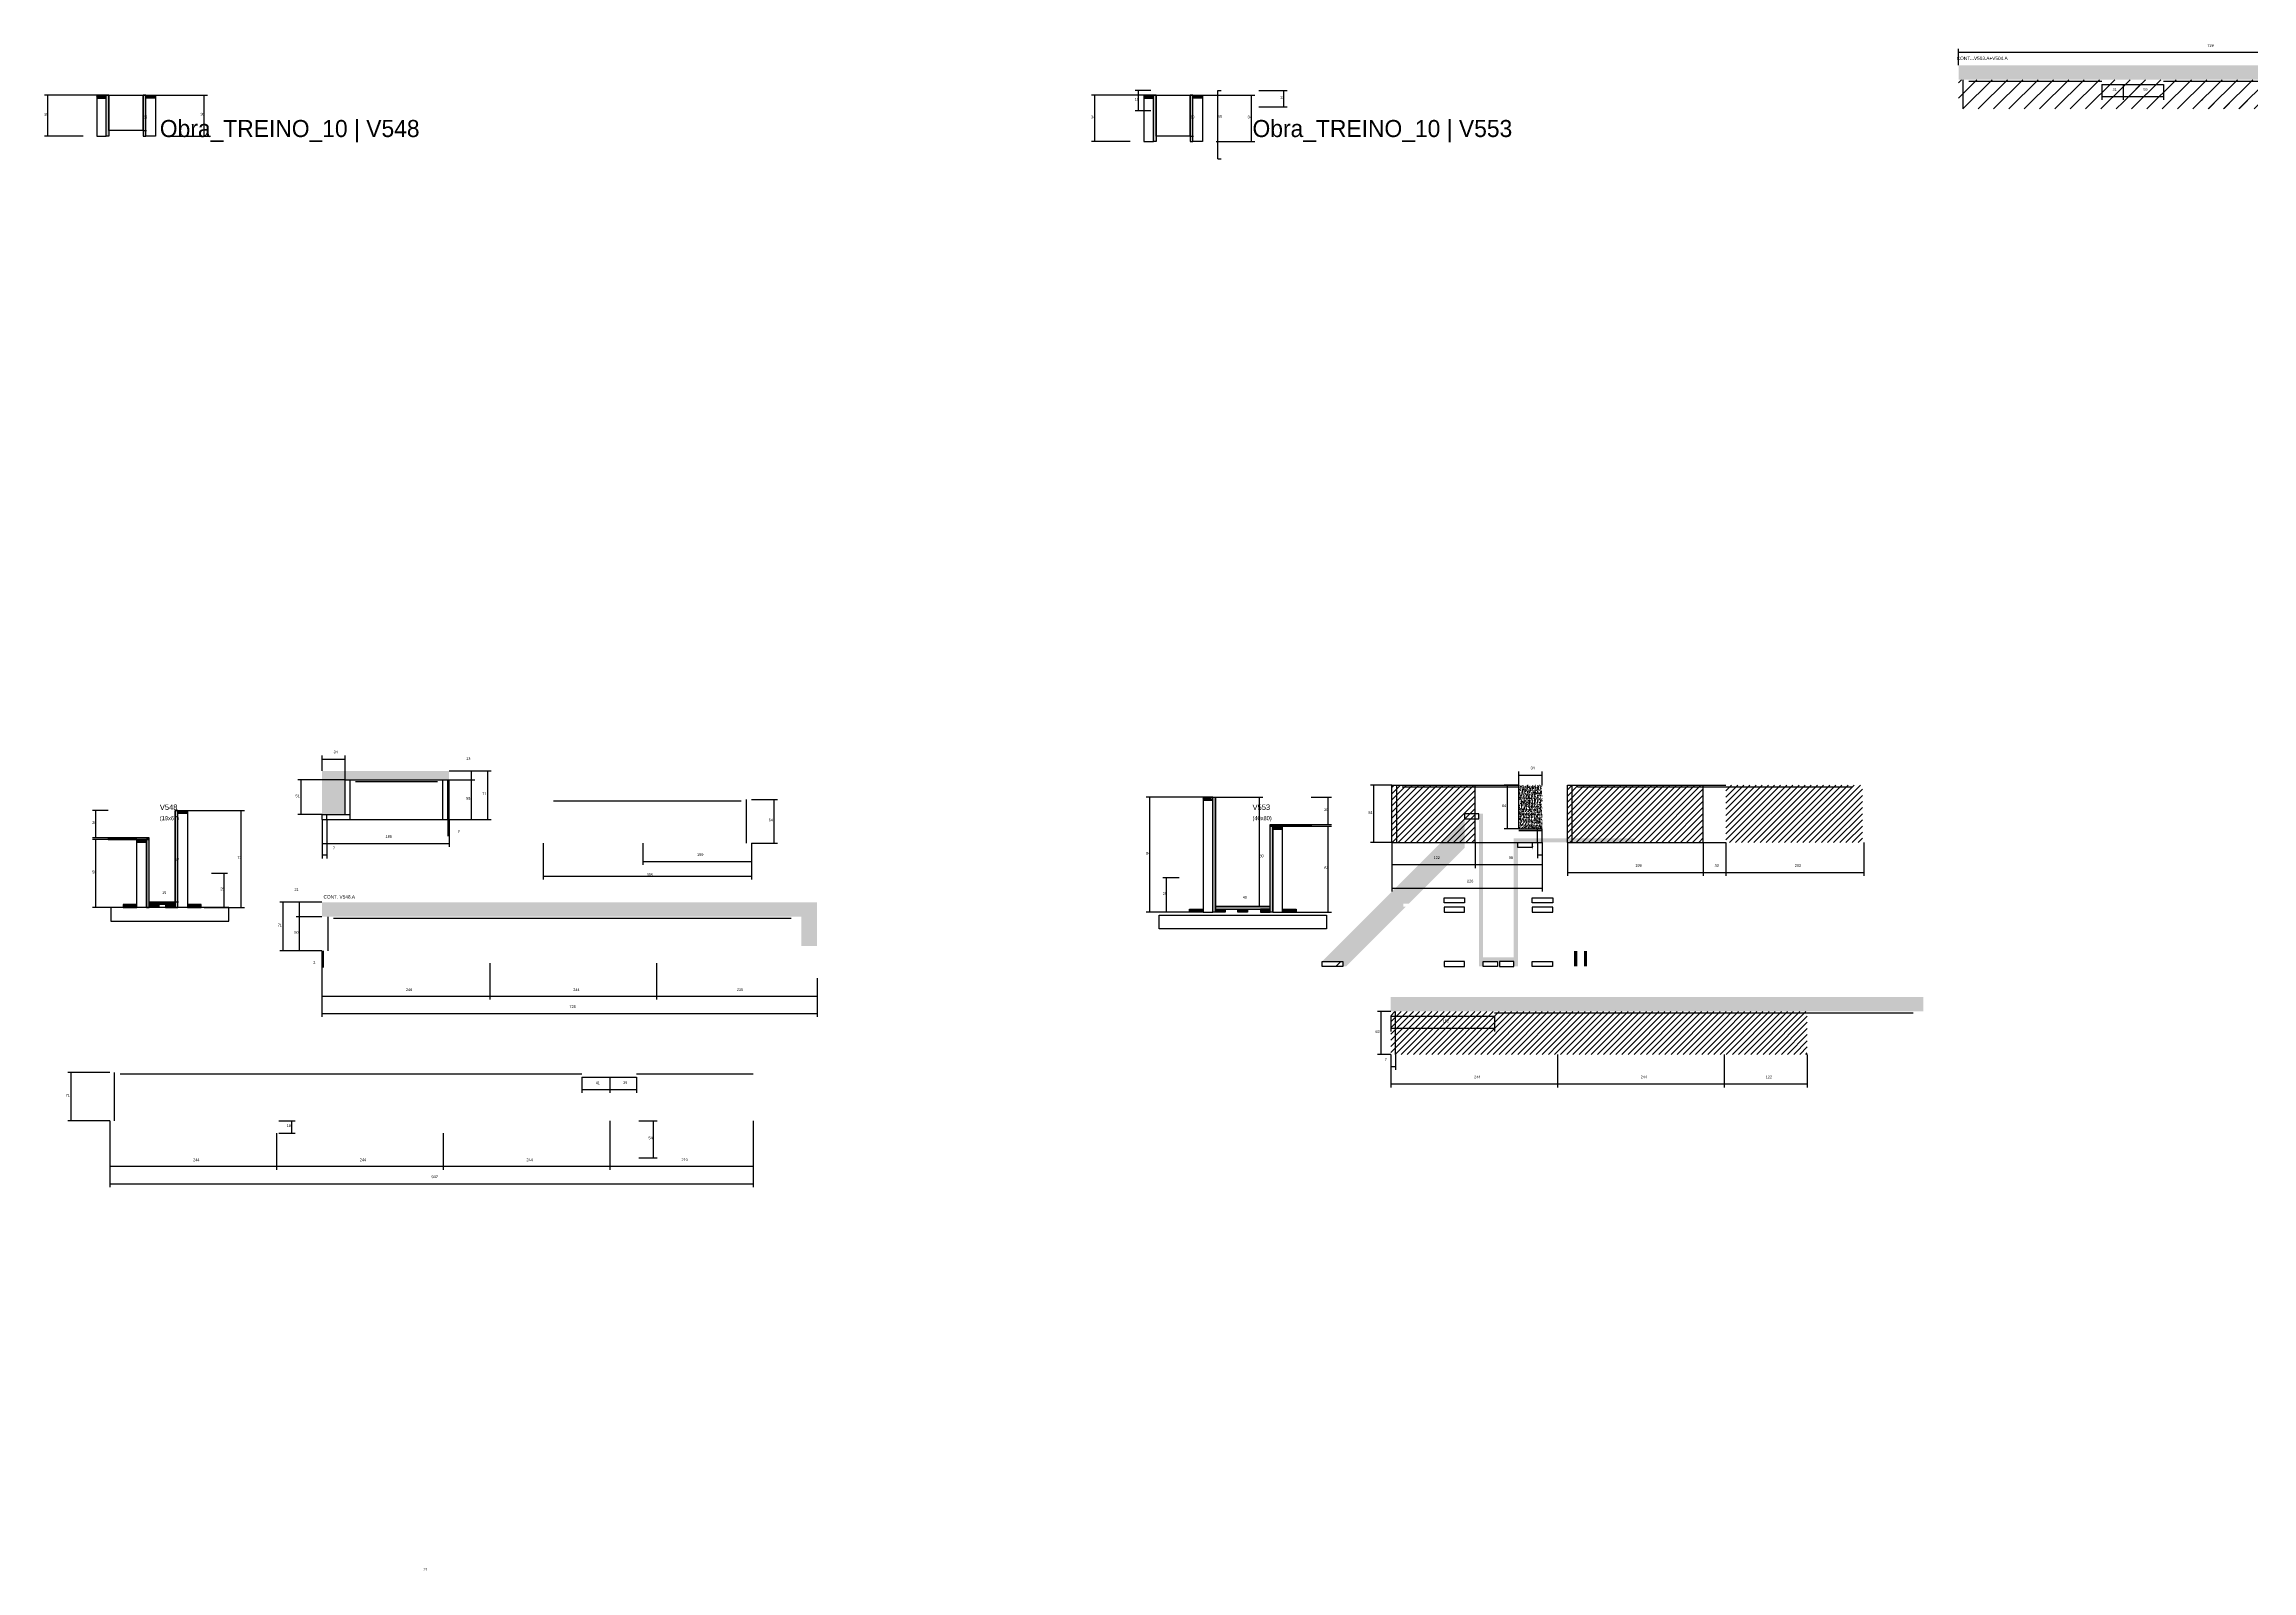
# Model space of a CAD drawing. Header units: metres. Extents: x -65046 to 21926, y -45195 to 1016.
# Drawn here: x 14231 to 17463, y -25309 to -23074 of the extents above; entities that cross this region are included whole.
import ezdxf

# ---------------------------------------------------------------- set-up
doc = ezdxf.new("R2010")
doc.units = ezdxf.units.M
for name, color, linetype in [('CONCRETO', 251, 'Continuous'), ('COTA', 241, 'Continuous'), ('Hachura', 253, 'Continuous'), ('LABEL_ID', 3, 'Continuous'), ('Madeira', 126, 'Continuous'), ('Painéis', 200, 'Continuous'), ('SARR_2.2x7', 40, 'Continuous'), ('Texto Seção', 7, 'Continuous')]:
    doc.layers.add(name, color=color, linetype=linetype)

msp = doc.modelspace()

# ---------------------------------------------------------------- hatches: boundary and pattern name
at = {"layer": 'CONCRETO'}
h = msp.add_hatch(dxfattribs=at)
h.set_pattern_fill('AR-CONC', scale=4)
h.paths.add_polyline_path([(16337.5, -24200.6), (16337.5, -24410.6), (16382.5, -24410.6), (16382.5, -24236.6), (16558.5, -24236.6), (16579.3, -24200.6)])
h = msp.add_hatch(dxfattribs=at)
h.set_pattern_fill('AR-CONC', scale=4)
h.paths.add_polyline_path([(16339.8, -24311.1), (16354.6, -24311.1), (16354.6, -24311.1), (16354.6, -24295.6), (16354.6, -24295.6), (16339.8, -24295.6), (16339.8, -24295.6), (16339.8, -24311.1)])
h = msp.add_hatch(dxfattribs=at)
h.set_pattern_fill('AR-CONC', scale=4)
h.paths.add_polyline_path([(16365.1, -24311.1), (16379.9, -24311.1), (16379.9, -24311.1), (16379.9, -24295.6), (16379.9, -24295.6), (16365.1, -24295.6), (16365.1, -24295.6), (16365.1, -24311.1)])
h = msp.add_hatch(dxfattribs=at)
h.set_pattern_fill('AR-CONC', scale=4)
h.paths.add_polyline_path([(16351.6, -24408.6), (16367.4, -24408.6), (16367.4, -24408.6), (16367.4, -24392.6), (16367.4, -24392.6), (16351.6, -24392.6), (16351.6, -24392.6), (16351.6, -24408.6)])
at = {"layer": 'COTA'}
h = msp.add_hatch(dxfattribs=at)
h.set_pattern_fill('AR-CONC', scale=0.03)
h.paths.add_polyline_path([(17333.7, -23104.8), (17243.7, -23104.8), (17051.6, -23104.8), (17033.8, -23104.8), (17033.8, -23126), (17051.7, -23126), (17243.8, -23126), (17333.8, -23126), (17762.9, -23126), (17762.9, -23104.8)])
h = msp.add_hatch(dxfattribs=at)
h.set_pattern_fill('AR-CONC', scale=0.03)
h.paths.add_polyline_path([(14671.5, -24151), (14823.5, -24151), (14823.5, -24137.8), (14637.5, -24137.8), (14637.5, -24201.8), (14671.5, -24201.8)])
h = msp.add_hatch(dxfattribs=at)
h.set_pattern_fill('AR-CONC', scale=0.03)
h.paths.add_polyline_path([(16424.1, -24158.7), (16390.1, -24158.7), (16390.1, -24158.7), (16390.1, -24222.7), (16390.1, -24222.7), (16424.1, -24222.7), (16424.1, -24222.7), (16424.1, -24158.7)])
h = msp.add_hatch(dxfattribs=at)
h.set_pattern_fill('AR-CONC', scale=0.03)
h.paths.add_polyline_path([(14637.4, -24330.1), (14637.4, -24351.3), (15339.4, -24351.3), (15339.4, -24394.1), (15362.4, -24394.1), (15362.4, -24330.1)])
h = msp.add_hatch(dxfattribs=at)
h.set_pattern_fill('AR-CONC', scale=0.03)
h.paths.add_polyline_path([(16982.4, -24489.9), (16982.4, -24468.7), (16202.4, -24468.7), (16202.4, -24489.9)])
at = {"layer": 'Hachura'}
h = msp.add_hatch(dxfattribs=at)
h.set_pattern_fill('ANSI31', scale=5)
h.paths.add_polyline_path([(17051.7, -23126), (17033.8, -23126), (17033.8, -23168.8), (17243.8, -23168.8), (17274.9, -23168.8), (17274.9, -23126), (17243.8, -23126)])
h = msp.add_hatch(dxfattribs=at)
h.set_pattern_fill('ANSI31', scale=5)
h.paths.add_polyline_path([(17518.9, -23126), (17333.8, -23126), (17274.9, -23126), (17274.9, -23168.8), (17333.8, -23168.8), (17518.9, -23168.8)])
h = msp.add_hatch(dxfattribs=at)
h.set_pattern_fill('ANSI31', scale=5)
h.paths.add_polyline_path([(17293.6, -23152.3), (17293.6, -23131.7), (17293.6, -23131.7), (17315.7, -23131.7), (17315.7, -23131.7), (17315.7, -23152.3), (17315.7, -23152.3), (17293.6, -23152.3)])
h = msp.add_hatch(dxfattribs=at)
h.set_pattern_fill('ANSI31', scale=0.5)
h.paths.add_polyline_path([(14321.5, -23153), (14321.5, -23148.6), (14321.5, -23148.6), (14307.5, -23148.6), (14307.5, -23148.6), (14307.5, -23153), (14307.5, -23153), (14321.5, -23153)])
h = msp.add_hatch(color=8, dxfattribs=at)
h.dxf.hatch_style = 1
h.paths.add_polyline_path([(14321.5, -23148.6), (14325.5, -23148.6), (14325.5, -23148.6), (14325.5, -23208.6), (14325.5, -23208.6), (14321.5, -23208.6), (14321.5, -23208.6), (14321.5, -23148.6)])
h = msp.add_hatch(color=8, dxfattribs=at)
h.dxf.hatch_style = 1
h.paths.add_polyline_path([(14379.5, -23148.6), (14375.5, -23148.6), (14375.5, -23148.6), (14375.5, -23208.6), (14375.5, -23208.6), (14379.5, -23208.6), (14379.5, -23208.6), (14379.5, -23148.6)])
h = msp.add_hatch(dxfattribs=at)
h.set_pattern_fill('ANSI31', scale=0.5)
h.paths.add_polyline_path([(14379.5, -23153), (14379.5, -23148.6), (14379.5, -23148.6), (14393.5, -23148.6), (14393.5, -23148.6), (14393.5, -23153), (14393.5, -23153), (14379.5, -23153)])
h = msp.add_hatch(dxfattribs=at)
h.set_pattern_fill('ANSI31', scale=0.5)
h.paths.add_polyline_path([(15854.8, -23153), (15854.8, -23148.6), (15854.8, -23148.6), (15840.8, -23148.6), (15840.8, -23148.6), (15840.8, -23153), (15840.8, -23153), (15854.8, -23153)])
h = msp.add_hatch(color=8, dxfattribs=at)
h.dxf.hatch_style = 1
h.paths.add_polyline_path([(15854.8, -23148.6), (15858.8, -23148.6), (15858.8, -23148.6), (15858.8, -23216.6), (15858.8, -23216.6), (15854.8, -23216.6), (15854.8, -23216.6), (15854.8, -23148.6)])
h = msp.add_hatch(color=8, dxfattribs=at)
h.dxf.hatch_style = 1
h.paths.add_polyline_path([(15912.8, -23148.6), (15908.8, -23148.6), (15908.8, -23148.6), (15908.8, -23216.6), (15908.8, -23216.6), (15912.8, -23216.6), (15912.8, -23216.6), (15912.8, -23148.6)])
h = msp.add_hatch(dxfattribs=at)
h.set_pattern_fill('ANSI31', scale=0.5)
h.paths.add_polyline_path([(15912.8, -23153), (15912.8, -23148.6), (15912.8, -23148.6), (15926.8, -23148.6), (15926.8, -23148.6), (15926.8, -23153), (15926.8, -23153), (15912.8, -23153)])
h = msp.add_hatch(dxfattribs=at)
h.set_pattern_fill('ANSI31', scale=5)
h.paths.add_polyline_path([(17389.4, -23168), (17389.4, -23151.8), (17389.4, -23151.8), (17456.9, -23151.8), (17456.9, -23151.8), (17456.9, -23168), (17456.9, -23168), (17389.4, -23168)])
h = msp.add_hatch(dxfattribs=at)
h.set_pattern_fill('ANSI31', scale=0.5)
h.paths.add_polyline_path([(15941.8, -24180.8), (15941.8, -24176.4), (15941.8, -24176.4), (15927.8, -24176.4), (15927.8, -24176.4), (15927.8, -24180.8), (15927.8, -24180.8), (15941.8, -24180.8)])
h = msp.add_hatch(color=8, dxfattribs=at)
h.dxf.hatch_style = 1
h.paths.add_polyline_path([(15941.8, -24176.4), (15945.8, -24176.4), (15945.8, -24176.4), (15945.8, -24344.4), (15945.8, -24344.4), (15941.8, -24344.4), (15941.8, -24344.4), (15941.8, -24176.4)])
h = msp.add_hatch(dxfattribs=at)
h.set_pattern_fill('ANSI31', scale=2)
h.paths.add_polyline_path([(16204.1, -24158.7), (16204.1, -24242.7), (16326.1, -24242.7), (16326.1, -24158.7)])
h = msp.add_hatch(dxfattribs=at)
h.set_pattern_fill('ANSI31', scale=2)
h.paths.add_polyline_path([(16660.1, -24158.7), (16461.1, -24158.7), (16461.1, -24242.7), (16660.1, -24242.7)])
h = msp.add_hatch(dxfattribs=at)
h.set_pattern_fill('ANSI31', scale=2)
h.paths.add_polyline_path([(16893.1, -24242.7), (16893.1, -24158.7), (16693.1, -24158.7), (16693.1, -24242.7)])
h = msp.add_hatch(color=8, dxfattribs=at)
h.dxf.hatch_style = 1
h.paths.add_polyline_path([(14426.4, -24195.6), (14422.4, -24195.6), (14422.4, -24195.6), (14422.4, -24337.6), (14422.4, -24337.6), (14426.4, -24337.6), (14426.4, -24337.6), (14426.4, -24195.6)])
h = msp.add_hatch(dxfattribs=at)
h.set_pattern_fill('ANSI31', scale=0.5)
h.paths.add_polyline_path([(14426.4, -24200), (14426.4, -24195.6), (14426.4, -24195.6), (14440.4, -24195.6), (14440.4, -24195.6), (14440.4, -24200), (14440.4, -24200), (14426.4, -24200)])
h = msp.add_hatch(color=8, dxfattribs=at)
h.dxf.hatch_style = 1
h.paths.add_polyline_path([(16310.5, -24250.5), (16310.5, -24208.1), (16102, -24416.6), (16132.1, -24416.6), (16132.1, -24424.1), (16136.9, -24424.1), (16224.7, -24336.3), (16221, -24336.3), (16221, -24331.9), (16229.1, -24331.9)])
h = msp.add_hatch(dxfattribs=at)
h.set_pattern_fill('ANSI31', scale=30)
h.paths.add_polyline_path([(16310.5, -24200.6), (16331.5, -24200.6), (16331.5, -24208.1), (16310.5, -24208.1)])
h = msp.add_hatch(color=8, dxfattribs=at)
h.dxf.hatch_style = 1
h.paths.add_polyline_path([(16337.5, -24200.6), (16331.5, -24200.6), (16331.5, -24200.6), (16331.5, -24424.1), (16331.5, -24424.1), (16337.5, -24424.1), (16337.5, -24424.1), (16337.5, -24200.6)])
h = msp.add_hatch(color=8, dxfattribs=at)
h.dxf.hatch_style = 1
h.paths.add_polyline_path([(14384.4, -24238), (14384.4, -24235.6), (14384.4, -24235.6), (14324.4, -24235.6), (14324.4, -24235.6), (14324.4, -24238), (14324.4, -24238), (14384.4, -24238)])
h = msp.add_hatch(dxfattribs=at)
h.set_pattern_fill('ANSI31', scale=0.5)
h.paths.add_polyline_path([(14366.4, -24242.4), (14366.4, -24238), (14366.4, -24238), (14380.4, -24238), (14380.4, -24238), (14380.4, -24242.4), (14380.4, -24242.4), (14366.4, -24242.4)])
h = msp.add_hatch(color=8, dxfattribs=at)
h.dxf.hatch_style = 1
h.paths.add_polyline_path([(14384.4, -24238), (14380.4, -24238), (14380.4, -24238), (14380.4, -24337.6), (14380.4, -24337.6), (14384.4, -24337.6), (14384.4, -24337.6), (14384.4, -24238)])
h = msp.add_hatch(color=8, dxfattribs=at)
h.dxf.hatch_style = 1
h.paths.add_polyline_path([(16025.8, -24218.8), (16025.8, -24216.4), (16025.8, -24216.4), (16085.8, -24216.4), (16085.8, -24216.4), (16085.8, -24218.8), (16085.8, -24218.8), (16025.8, -24218.8)])
h = msp.add_hatch(color=8, dxfattribs=at)
h.dxf.hatch_style = 1
h.paths.add_polyline_path([(16025.8, -24218.8), (16029.8, -24218.8), (16029.8, -24218.8), (16029.8, -24344.4), (16029.8, -24344.4), (16025.8, -24344.4), (16025.8, -24344.4), (16025.8, -24218.8)])
h = msp.add_hatch(dxfattribs=at)
h.set_pattern_fill('ANSI31', scale=0.5)
h.paths.add_polyline_path([(16043.8, -24223.2), (16043.8, -24218.8), (16043.8, -24218.8), (16029.8, -24218.8), (16029.8, -24218.8), (16029.8, -24223.2), (16029.8, -24223.2), (16043.8, -24223.2)])
h = msp.add_hatch(color=8, dxfattribs=at)
h.dxf.hatch_style = 1
h.paths.add_polyline_path([(16558.5, -24236.6), (16382.5, -24236.6), (16382.5, -24236.6), (16382.5, -24242.6), (16382.5, -24242.6), (16555, -24242.6), (16555, -24242.6), (16558.5, -24236.6)])
h = msp.add_hatch(color=8, dxfattribs=at)
h.dxf.hatch_style = 1
h.paths.add_polyline_path([(16388.5, -24242.6), (16382.5, -24242.6), (16382.5, -24242.6), (16382.5, -24424.1), (16382.5, -24424.1), (16388.5, -24424.1), (16388.5, -24424.1), (16388.5, -24242.6)])
h = msp.add_hatch(dxfattribs=at)
h.set_pattern_fill('ANSI31', scale=30)
h.paths.add_polyline_path([(16388.5, -24242.6), (16409.5, -24242.6), (16409.5, -24250.1), (16388.5, -24250.1)])
h = msp.add_hatch(dxfattribs=at)
h.set_pattern_fill('ANSI31', scale=0.5)
h.paths.add_polyline_path([(14366.4, -24337.6), (14366.4, -24333.2), (14366.4, -24333.2), (14346.4, -24333.2), (14346.4, -24333.2), (14346.4, -24337.6), (14346.4, -24337.6), (14366.4, -24337.6)])
h = msp.add_hatch(color=8, dxfattribs=at)
h.dxf.hatch_style = 1
h.paths.add_polyline_path([(14384.4, -24333.2), (14384.4, -24329.6), (14384.4, -24329.6), (14422.4, -24329.6), (14422.4, -24329.6), (14422.4, -24333.2), (14422.4, -24333.2), (14384.4, -24333.2)])
h = msp.add_hatch(dxfattribs=at)
h.set_pattern_fill('ANSI31', scale=0.5)
h.paths.add_polyline_path([(14384.4, -24337.6), (14384.4, -24333.2), (14384.4, -24333.2), (14398.4, -24333.2), (14398.4, -24333.2), (14398.4, -24337.6), (14398.4, -24337.6), (14384.4, -24337.6)])
h = msp.add_hatch(dxfattribs=at)
h.set_pattern_fill('ANSI31', scale=0.5)
h.paths.add_polyline_path([(14422.4, -24337.6), (14422.4, -24333.2), (14422.4, -24333.2), (14408.4, -24333.2), (14408.4, -24333.2), (14408.4, -24337.6), (14408.4, -24337.6), (14422.4, -24337.6)])
h = msp.add_hatch(dxfattribs=at)
h.set_pattern_fill('ANSI31', scale=0.5)
h.paths.add_polyline_path([(14460.4, -24337.6), (14460.4, -24333.2), (14460.4, -24333.2), (14440.4, -24333.2), (14440.4, -24333.2), (14440.4, -24337.6), (14440.4, -24337.6), (14460.4, -24337.6)])
h = msp.add_hatch(dxfattribs=at)
h.set_pattern_fill('ANSI31', scale=0.5)
h.paths.add_polyline_path([(15907.8, -24344.4), (15907.8, -24340), (15907.8, -24340), (15927.8, -24340), (15927.8, -24340), (15927.8, -24344.4), (15927.8, -24344.4), (15907.8, -24344.4)])
h = msp.add_hatch(color=8, dxfattribs=at)
h.dxf.hatch_style = 1
h.paths.add_polyline_path([(16025.7, -24340), (16025.7, -24336.4), (16025.7, -24336.4), (15945.8, -24336.4), (15945.8, -24336.4), (15945.8, -24340), (15945.8, -24340), (16025.7, -24340)])
h = msp.add_hatch(dxfattribs=at)
h.set_pattern_fill('ANSI31', scale=0.5)
h.paths.add_polyline_path([(15945.8, -24344.4), (15945.8, -24340), (15945.8, -24340), (15959.8, -24340), (15959.8, -24340), (15959.8, -24344.4), (15959.8, -24344.4), (15945.8, -24344.4)])
h = msp.add_hatch(dxfattribs=at)
h.set_pattern_fill('ANSI31', scale=0.5)
h.paths.add_polyline_path([(15978.7, -24344.4), (15978.7, -24340), (15978.7, -24340), (15992.7, -24340), (15992.7, -24340), (15992.7, -24344.4), (15992.7, -24344.4), (15978.7, -24344.4)])
h = msp.add_hatch(dxfattribs=at)
h.set_pattern_fill('ANSI31', scale=0.5)
h.paths.add_polyline_path([(16025.7, -24344.4), (16025.7, -24340), (16025.7, -24340), (16011.7, -24340), (16011.7, -24340), (16011.7, -24344.4), (16011.7, -24344.4), (16025.7, -24344.4)])
h = msp.add_hatch(dxfattribs=at)
h.set_pattern_fill('ANSI31', scale=0.5)
h.paths.add_polyline_path([(16043.8, -24344.4), (16043.8, -24340), (16043.8, -24340), (16063.8, -24340), (16063.8, -24340), (16063.8, -24344.4), (16063.8, -24344.4), (16043.8, -24344.4)])
h = msp.add_hatch(dxfattribs=at)
h.set_pattern_fill('ANSI32', scale=20)
h.paths.add_polyline_path([(16221, -24336.3), (16221, -24331.9), (16266, -24331.9), (16266, -24336.3)])
h = msp.add_hatch(dxfattribs=at)
h.set_pattern_fill('ANSI31', scale=30)
h.paths.add_polyline_path([(16310.5, -24331.1), (16310.5, -24323.6), (16280.4, -24323.6), (16280.4, -24331.1)])
h = msp.add_hatch(dxfattribs=at)
h.set_pattern_fill('ANSI31', scale=30)
h.paths.add_polyline_path([(16280.4, -24344.6), (16310.5, -24344.6), (16310.5, -24337.1), (16280.4, -24337.1)])
h = msp.add_hatch(dxfattribs=at)
h.set_pattern_fill('ANSI31', scale=30)
h.paths.add_polyline_path([(16439.6, -24331.1), (16439.6, -24323.6), (16409.5, -24323.6), (16409.5, -24331.1)])
h = msp.add_hatch(dxfattribs=at)
h.set_pattern_fill('ANSI31', scale=30)
h.paths.add_polyline_path([(16409.5, -24344.6), (16439.6, -24344.6), (16439.6, -24337.1), (16409.5, -24337.1)])
h = msp.add_hatch(color=8, dxfattribs=at)
h.dxf.hatch_style = 1
h.paths.add_polyline_path([(16470.9, -24424.1), (16475.4, -24424.1), (16475.4, -24401.3), (16470.9, -24401.3)])
h = msp.add_hatch(color=8, dxfattribs=at)
h.dxf.hatch_style = 1
h.paths.add_polyline_path([(16485.2, -24424.1), (16489.7, -24424.1), (16489.7, -24401.3), (16485.2, -24401.3)])
h = msp.add_hatch(dxfattribs=at)
h.set_pattern_fill('ANSI31', scale=30)
h.paths.add_polyline_path([(16132.1, -24424.1), (16132.1, -24416.6), (16102, -24416.6), (16102, -24424.1)])
h = msp.add_hatch(dxfattribs=at)
h.set_pattern_fill('ANSI31', scale=30)
h.paths.add_polyline_path([(16280.5, -24424.1), (16310.5, -24424.1), (16310.5, -24416.6), (16280.5, -24416.6)])
h = msp.add_hatch(color=8, dxfattribs=at)
h.dxf.hatch_style = 1
h.paths.add_polyline_path([(16382.5, -24410.6), (16337.5, -24410.6), (16337.5, -24410.6), (16337.5, -24416.6), (16337.5, -24416.6), (16382.5, -24416.6), (16382.5, -24416.6), (16382.5, -24410.6)])
h = msp.add_hatch(dxfattribs=at)
h.set_pattern_fill('ANSI31', scale=30)
h.paths.add_polyline_path([(16337.5, -24416.6), (16358.5, -24416.6), (16358.5, -24424.1), (16337.5, -24424.1)])
h = msp.add_hatch(dxfattribs=at)
h.set_pattern_fill('ANSI31', scale=30)
h.paths.add_polyline_path([(16382.5, -24424.1), (16382.5, -24416.6), (16361.5, -24416.6), (16361.5, -24424.1)])
h = msp.add_hatch(dxfattribs=at)
h.set_pattern_fill('ANSI31', scale=30)
h.paths.add_polyline_path([(16439.5, -24416.6), (16409.5, -24416.6), (16409.5, -24424.1), (16439.5, -24424.1)])
h = msp.add_hatch(dxfattribs=at)
h.set_pattern_fill('ANSI31', scale=2)
h.paths.add_polyline_path([(16446.4, -24552.7), (16446.4, -24489.9), (16202.4, -24489.9), (16202.4, -24552.7)])
h = msp.add_hatch(dxfattribs=at)
h.set_pattern_fill('ANSI31', scale=2)
h.paths.add_polyline_path([(16690.4, -24552.7), (16690.4, -24489.9), (16446.4, -24489.9), (16446.4, -24552.7)])
h = msp.add_hatch(dxfattribs=at)
h.set_pattern_fill('ANSI31', scale=2)
h.paths.add_polyline_path([(16746.4, -24552.7), (16812.4, -24552.7), (16812.4, -24489.9), (16690.4, -24489.9), (16690.4, -24552.7)])

# ---------------------------------------------------------------- linework, layer by layer
at = {"layer": 'CONCRETO'}
for points in [[(14325.5, -23148.6), (14325.5, -23148.6), (14325.5, -23148.6), (14325.5, -23148.6), (14375.5, -23148.6), (14375.5, -23148.6), (14375.5, -23148.6), (14375.5, -23200.6), (14325.5, -23200.6), (14325.5, -23148.6)], [(15858.8, -23148.6), (15858.8, -23148.6), (15858.8, -23148.6), (15858.8, -23148.6), (15908.8, -23148.6), (15908.8, -23148.6), (15908.8, -23148.6), (15908.8, -23208.6), (15858.8, -23208.6), (15858.8, -23148.6)]]:
    msp.add_lwpolyline(points, close=True, dxfattribs=at)
at = {"layer": 'COTA'}
for p, q in [((17033.8, -23104.8), (17033.8, -23080.7)), ((17033.8, -23085.7), (17762.9, -23085.7)), ((15851.1, -23141.8), (15828.1, -23141.8)), ((15833.1, -23171.8), (15833.1, -23141.8)), ((15949.1, -23241.8), (15949.1, -23141.8)), ((15949.1, -23141.8), (15954.1, -23141.8)), ((16009.1, -23141.8), (16050.8, -23141.8)), ((16045.8, -23165.8), (16045.8, -23141.8)), ((17243.8, -23133), (17243.8, -23155.6)), ((17274.9, -23133), (17274.9, -23155.6)), ((17274.9, -23133), (17274.9, -23155.6)), ((17333.8, -23133), (17333.8, -23155.6)), ((14325.5, -23148.6), (14230.9, -23148.6)), ((14235.9, -23208.6), (14235.9, -23148.6)), ((14375.5, -23200.6), (14375.5, -23148.6)), ((14375.5, -23148.6), (14380.5, -23148.6)), ((14393.5, -23148.6), (14470, -23148.6)), ((14465, -23208.6), (14465, -23148.6)), ((15858.8, -23148.6), (15764.1, -23148.6)), ((15769.1, -23216.6), (15769.1, -23148.6)), ((15851.1, -23171.8), (15828.1, -23171.8)), ((15908.8, -23208.6), (15908.8, -23148.6)), ((15908.8, -23148.6), (15913.8, -23148.6)), ((15926.8, -23148.6), (16003.3, -23148.6)), ((15998.3, -23216.6), (15998.3, -23148.6)), ((16009.1, -23165.8), (16050.8, -23165.8)), ((17243.8, -23150.6), (17274.9, -23150.6)), ((17274.9, -23150.6), (17333.8, -23150.6)), ((14287.5, -23208.6), (14230.9, -23208.6)), ((14375.5, -23200.6), (14380.5, -23200.6)), ((14413.5, -23208.6), (14470, -23208.6)), ((15908.8, -23208.6), (15913.8, -23208.6)), ((15820.8, -23216.6), (15764.1, -23216.6)), ((15946.8, -23216.6), (16003.3, -23216.6)), ((15949.1, -23241.8), (15954.1, -23241.8)), ((14637.5, -24137.8), (14637.5, -24115.4)), ((14671.5, -24151), (14671.5, -24115.4)), ((14637.5, -24120.4), (14671.5, -24120.4)), ((14823.5, -24137.8), (14885.2, -24137.8)), ((14823.5, -24137.8), (14861.3, -24137.8)), ((14856.3, -24151), (14856.3, -24137.8)), ((14880.2, -24208.8), (14880.2, -24137.8)), ((16390.1, -24158.7), (16390.1, -24138.8)), ((16390.1, -24143.8), (16424.1, -24143.8)), ((16424.1, -24158.7), (16424.1, -24138.8)), ((14671.5, -24151), (14601.9, -24151)), ((14606.9, -24201.8), (14606.9, -24151)), ((14823.5, -24151), (14861.3, -24151)), ((14823.5, -24151), (14861.3, -24151)), ((14856.3, -24208.8), (14856.3, -24151)), ((15266.2, -24179.5), (15304.6, -24179.5)), ((15299.6, -24243.5), (15299.6, -24179.5)), ((15927.8, -24176.4), (15844.5, -24176.4)), ((15849.5, -24344.4), (15849.5, -24176.4)), ((15945.8, -24176.4), (16015.1, -24176.4)), ((16010.1, -24336.4), (16010.1, -24176.4)), ((16085.8, -24176.4), (16115.6, -24176.4)), ((16110.6, -24216.4), (16110.6, -24176.4)), ((16204.1, -24158.7), (16172.7, -24158.7)), ((16177.7, -24242.7), (16177.7, -24158.7)), ((16390.1, -24158.7), (16368.3, -24158.7)), ((16373.3, -24222.7), (16373.3, -24158.7)), ((14324.4, -24195.6), (14301.4, -24195.6)), ((14306.4, -24235.6), (14306.4, -24195.6)), ((14422.4, -24329.6), (14422.4, -24195.6)), ((14422.4, -24195.6), (14427.4, -24195.6)), ((14440.4, -24195.6), (14524.1, -24195.6)), ((14519.1, -24337.6), (14519.1, -24195.6)), ((14637.5, -24201.8), (14601.9, -24201.8)), ((14637.5, -24208.8), (14637.5, -24248.9)), ((14637.5, -24208.8), (14637.5, -24265.8)), ((14644.5, -24208.8), (14644.5, -24265.8)), ((14821.5, -24208.8), (14821.5, -24233.4)), ((14823.5, -24208.8), (14885.2, -24208.8)), ((14823.5, -24208.8), (14823.5, -24248.9)), ((14823.5, -24208.8), (14823.5, -24233.4)), ((14823.5, -24208.8), (14861.3, -24208.8)), ((14324.4, -24235.6), (14301.4, -24235.6)), ((14366.4, -24238), (14301.4, -24238)), ((14306.4, -24337.6), (14306.4, -24238)), ((14637.5, -24243.9), (14823.5, -24243.9)), ((14821.5, -24228.4), (14823.5, -24228.4)), ((14961.2, -24243.5), (14961.2, -24296.9)), ((15107.2, -24243.5), (15107.2, -24275.5)), ((15266.2, -24243.5), (15266.2, -24275.5)), ((15266.2, -24243.5), (15266.2, -24296.9)), ((15266.2, -24243.5), (15304.6, -24243.5)), ((16043.8, -24218.8), (16115.6, -24218.8)), ((16085.8, -24216.4), (16115.6, -24216.4)), ((16110.6, -24344.4), (16110.6, -24218.8)), ((16204.1, -24242.7), (16172.7, -24242.7)), ((16204.1, -24242.7), (16204.1, -24280)), ((16204.1, -24242.7), (16204.1, -24314.3)), ((16326.1, -24242.7), (16326.1, -24280)), ((16326.1, -24242.7), (16326.1, -24280)), ((16390.1, -24222.7), (16368.3, -24222.7)), ((16417.1, -24242.7), (16417.1, -24265.5)), ((16424.1, -24242.7), (16424.1, -24280)), ((16424.1, -24242.7), (16424.1, -24314.3)), ((16424.1, -24242.7), (16424.1, -24265.5)), ((16461.1, -24242.7), (16461.1, -24291.4)), ((16660.1, -24242.7), (16660.1, -24291.4)), ((16660.1, -24242.7), (16660.1, -24291.4)), ((16693.1, -24242.7), (16693.1, -24291.4)), ((16693.1, -24242.7), (16693.1, -24291.4)), ((16895.1, -24242.7), (16895.1, -24291.4)), ((14637.5, -24260.8), (14644.5, -24260.8)), ((15107.2, -24270.5), (15266.2, -24270.5)), ((16204.1, -24275), (16326.1, -24275)), ((16326.1, -24275), (16424.1, -24275)), ((16417.1, -24260.5), (16424.1, -24260.5)), ((14475.7, -24287.6), (14499.2, -24287.6)), ((14494.2, -24337.6), (14494.2, -24287.6)), ((14961.2, -24291.9), (15266.2, -24291.9)), ((15892.4, -24294.4), (15868.9, -24294.4)), ((15873.9, -24344.4), (15873.9, -24294.4)), ((16204.1, -24309.3), (16424.1, -24309.3)), ((16461.1, -24286.4), (16660.1, -24286.4)), ((16660.1, -24286.4), (16693.1, -24286.4)), ((16693.1, -24286.4), (16895.1, -24286.4)), ((14366.4, -24337.6), (14301.4, -24337.6)), ((14384.4, -24337.6), (14384.4, -24324.6)), ((14384.4, -24329.6), (14422.4, -24329.6)), ((14422.4, -24337.6), (14422.4, -24324.6)), ((14422.4, -24329.6), (14427.4, -24329.6)), ((14464.8, -24337.6), (14524.1, -24337.6)), ((14475.7, -24337.6), (14499.2, -24337.6)), ((14637.4, -24330.1), (14575.7, -24330.1)), ((14580.7, -24401.1), (14580.7, -24330.1)), ((14637.4, -24330.1), (14599.6, -24330.1)), ((14604.6, -24351.3), (14604.6, -24330.1)), ((15945.8, -24344.4), (15945.8, -24331.4)), ((15945.8, -24336.4), (16015.1, -24336.4)), ((15945.8, -24336.4), (16025.7, -24336.4)), ((16025.7, -24344.4), (16025.7, -24331.4)), ((14637.4, -24351.3), (14599.6, -24351.3)), ((14637.4, -24351.3), (14599.6, -24351.3)), ((14604.6, -24401.1), (14604.6, -24351.3)), ((15927.8, -24344.4), (15844.5, -24344.4)), ((15892.4, -24344.4), (15868.9, -24344.4)), ((16043.8, -24344.4), (16115.6, -24344.4)), ((14637.4, -24401.1), (14575.7, -24401.1)), ((14637.4, -24401.1), (14599.6, -24401.1)), ((14637.4, -24401.1), (14637.4, -24497.9)), ((14637.4, -24401.1), (14637.4, -24425.6)), ((14637.4, -24401.1), (14637.4, -24472.6)), ((14639.4, -24401.1), (14639.4, -24425.6)), ((14637.4, -24420.6), (14639.4, -24420.6)), ((14883.4, -24419.1), (14883.4, -24472.6)), ((14883.4, -24419.1), (14883.4, -24472.6)), ((15127.4, -24419.1), (15127.4, -24472.6)), ((15127.4, -24419.1), (15127.4, -24472.6)), ((14637.4, -24467.6), (14883.4, -24467.6)), ((14883.4, -24467.6), (15127.4, -24467.6)), ((15127.4, -24467.6), (15362.4, -24467.6)), ((15362.4, -24441.1), (15362.4, -24497.9)), ((15362.4, -24441.1), (15362.4, -24472.6)), ((14637.4, -24492.9), (15362.4, -24492.9)), ((16202.4, -24489.9), (16183.2, -24489.9)), ((16188.2, -24552.7), (16188.2, -24489.9)), ((16202.4, -24496.9), (16202.4, -24519.2)), ((16354.4, -24496.9), (16354.4, -24519.2)), ((16202.4, -24514.2), (16354.4, -24514.2)), ((16202.4, -24552.7), (16183.2, -24552.7)), ((16202.4, -24552.7), (16202.4, -24575.5)), ((16202.4, -24552.7), (16202.4, -24601)), ((16209.4, -24552.7), (16209.4, -24575.5)), ((16446.4, -24552.7), (16446.4, -24601)), ((16446.4, -24552.7), (16446.4, -24601)), ((16690.4, -24552.7), (16690.4, -24601)), ((16690.4, -24552.7), (16690.4, -24601)), ((16812.4, -24552.7), (16812.4, -24601)), ((14326.8, -24579.1), (14265.2, -24579.1)), ((14270.2, -24650.1), (14270.2, -24579.1)), ((15017.8, -24586.1), (15017.8, -24609)), ((15058.8, -24586.1), (15058.8, -24609)), ((15058.8, -24586.1), (15058.8, -24609)), ((15097.8, -24586.1), (15097.8, -24609)), ((16202.4, -24570.5), (16209.4, -24570.5)), ((16202.4, -24596), (16446.4, -24596)), ((16446.4, -24596), (16690.4, -24596)), ((16690.4, -24596), (16812.4, -24596)), ((15017.8, -24604), (15058.8, -24604)), ((15058.8, -24604), (15097.8, -24604)), ((14326.8, -24650.1), (14265.2, -24650.1)), ((14326.8, -24650.1), (14326.8, -24747)), ((14326.8, -24650.1), (14326.8, -24721.6)), ((14574.3, -24650.1), (14598.3, -24650.1)), ((14593.3, -24668.1), (14593.3, -24650.1)), ((15058.8, -24650.1), (15058.8, -24721.6)), ((15058.8, -24650.1), (15058.8, -24721.6)), ((15101.3, -24650.1), (15128.1, -24650.1)), ((15123.1, -24704.1), (15123.1, -24650.1)), ((15268.8, -24650.1), (15268.8, -24747)), ((15268.8, -24650.1), (15268.8, -24721.6)), ((14570.8, -24668.1), (14570.8, -24721.6)), ((14570.8, -24668.1), (14570.8, -24721.6)), ((14574.3, -24668.1), (14598.3, -24668.1)), ((14814.8, -24668.1), (14814.8, -24721.6)), ((14814.8, -24668.1), (14814.8, -24721.6)), ((14326.8, -24716.6), (14570.8, -24716.6)), ((14570.8, -24716.6), (14814.8, -24716.6)), ((14814.8, -24716.6), (15058.8, -24716.6)), ((15058.8, -24716.6), (15268.8, -24716.6)), ((15101.3, -24704.1), (15128.1, -24704.1)), ((14326.8, -24742), (15268.8, -24742))]:
    msp.add_line(p, q, dxfattribs=at)
at = {"layer": 'Madeira'}
for points in [[(14321.5, -23153), (14321.5, -23148.6), (14307.5, -23148.6), (14307.5, -23153)], [(14321.5, -23148.6), (14307.5, -23148.6), (14307.5, -23208.6), (14321.5, -23208.6)], [(14379.5, -23153), (14379.5, -23148.6), (14393.5, -23148.6), (14393.5, -23153)], [(14379.5, -23148.6), (14393.5, -23148.6), (14393.5, -23208.6), (14379.5, -23208.6)], [(15854.8, -23153), (15854.8, -23148.6), (15840.8, -23148.6), (15840.8, -23153)], [(15854.8, -23148.6), (15840.8, -23148.6), (15840.8, -23216.6), (15854.8, -23216.6)], [(15912.8, -23153), (15912.8, -23148.6), (15926.8, -23148.6), (15926.8, -23153)], [(15912.8, -23148.6), (15926.8, -23148.6), (15926.8, -23216.6), (15912.8, -23216.6)], [(15941.8, -24180.8), (15941.8, -24176.4), (15927.8, -24176.4), (15927.8, -24180.8)], [(15941.8, -24176.4), (15927.8, -24176.4), (15927.8, -24344.4), (15941.8, -24344.4)], [(14426.4, -24200), (14426.4, -24195.6), (14440.4, -24195.6), (14440.4, -24200)], [(14426.4, -24195.6), (14440.4, -24195.6), (14440.4, -24337.6), (14426.4, -24337.6)], [(16310.5, -24208.1), (16331.5, -24208.1), (16331.5, -24200.6), (16310.5, -24200.6)], [(14366.4, -24242.4), (14366.4, -24238), (14380.4, -24238), (14380.4, -24242.4)], [(14366.4, -24238), (14380.4, -24238), (14380.4, -24337.6), (14366.4, -24337.6)], [(16043.8, -24223.2), (16043.8, -24218.8), (16029.8, -24218.8), (16029.8, -24223.2)], [(16043.8, -24218.8), (16029.8, -24218.8), (16029.8, -24344.4), (16043.8, -24344.4)], [(16409.5, -24250.1), (16388.5, -24250.1), (16388.5, -24242.6), (16409.5, -24242.6)], [(14328, -24357.6), (14501, -24357.6), (14501, -24337.6), (14328, -24337.6)], [(14366.4, -24337.6), (14366.4, -24333.2), (14346.4, -24333.2), (14346.4, -24337.6)], [(14384.4, -24337.6), (14384.4, -24333.2), (14398.4, -24333.2), (14398.4, -24337.6)], [(14422.4, -24337.6), (14422.4, -24333.2), (14408.4, -24333.2), (14408.4, -24337.6)], [(14460.4, -24337.6), (14460.4, -24333.2), (14440.4, -24333.2), (14440.4, -24337.6)], [(15907.8, -24344.4), (15907.8, -24340), (15927.8, -24340), (15927.8, -24344.4)], [(15945.8, -24344.4), (15945.8, -24340), (15959.8, -24340), (15959.8, -24344.4)], [(15978.7, -24344.4), (15978.7, -24340), (15992.7, -24340), (15992.7, -24344.4)], [(16025.7, -24344.4), (16025.7, -24340), (16011.7, -24340), (16011.7, -24344.4)], [(16043.8, -24344.4), (16043.8, -24340), (16063.8, -24340), (16063.8, -24344.4)], [(16280.4, -24323.6), (16310.5, -24323.6), (16310.5, -24331.1), (16280.4, -24331.1)], [(16280.4, -24344.6), (16310.5, -24344.6), (16310.5, -24337.1), (16280.4, -24337.1)], [(16409.5, -24323.6), (16439.6, -24323.6), (16439.6, -24331.1), (16409.5, -24331.1)], [(16409.5, -24344.6), (16439.6, -24344.6), (16439.6, -24337.1), (16409.5, -24337.1)], [(16108.2, -24368.9), (15863.3, -24368.9), (15863.3, -24348.9), (16108.2, -24348.9)], [(16102, -24416.6), (16132.1, -24416.6), (16132.1, -24424.1), (16102, -24424.1)], [(16280.5, -24424.1), (16310.5, -24424.1), (16310.5, -24416.6), (16280.5, -24416.6)], [(16358.5, -24424.1), (16337.5, -24424.1), (16337.5, -24416.6), (16358.5, -24416.6)], [(16361.5, -24424.1), (16382.5, -24424.1), (16382.5, -24416.6), (16361.5, -24416.6)], [(16439.5, -24424.1), (16409.5, -24424.1), (16409.5, -24416.6), (16439.5, -24416.6)]]:
    msp.add_lwpolyline(points, close=True, dxfattribs=at)
at = {"layer": 'Painéis'}
for p, q in [((14671.5, -24151), (14823.5, -24151)), ((14671.5, -24201.8), (14671.5, -24151)), ((14821.5, -24208.8), (14821.5, -24151)), ((14823.5, -24208.8), (14823.5, -24151)), ((15945.8, -24344.4), (15945.8, -24176.4)), ((16204.1, -24158.7), (16390.1, -24158.7)), ((16204.1, -24242.7), (16204.1, -24158.7)), ((16326.1, -24242.7), (16326.1, -24158.7)), ((16390.1, -24222.7), (16390.1, -24158.7)), ((16461.1, -24158.7), (16660.1, -24158.7)), ((16461.1, -24242.7), (16461.1, -24158.7)), ((16660.1, -24158.7), (16693.1, -24158.7)), ((16660.1, -24242.7), (16660.1, -24158.7)), ((14422.4, -24337.6), (14422.4, -24195.6)), ((14637.5, -24201.8), (14671.5, -24201.8)), ((14637.5, -24208.8), (14637.5, -24201.8)), ((14637.5, -24208.8), (14823.5, -24208.8)), ((14324.4, -24235.6), (14384.4, -24235.6)), ((14380.4, -24337.6), (14380.4, -24238)), ((16025.8, -24216.4), (16085.8, -24216.4)), ((16029.8, -24344.4), (16029.8, -24218.8)), ((16204.1, -24242.7), (16424.1, -24242.7)), ((16390.1, -24222.7), (16424.1, -24222.7)), ((16424.1, -24242.7), (16424.1, -24222.7)), ((16461.1, -24242.7), (16660.1, -24242.7)), ((16660.1, -24242.7), (16693.1, -24242.7)), ((15945.8, -24336.4), (16025.7, -24336.4)), ((15945.8, -24340), (15945.8, -24336.4)), ((16025.7, -24340), (16025.7, -24336.4))]:
    msp.add_line(p, q, dxfattribs=at)
for points in [[(14321.5, -23148.6), (14325.5, -23148.6), (14325.5, -23208.6), (14321.5, -23208.6)], [(14379.5, -23148.6), (14375.5, -23148.6), (14375.5, -23208.6), (14379.5, -23208.6)], [(15854.8, -23148.6), (15858.8, -23148.6), (15858.8, -23216.6), (15854.8, -23216.6)], [(15912.8, -23148.6), (15908.8, -23148.6), (15908.8, -23216.6), (15912.8, -23216.6)], [(15941.8, -24176.4), (15945.8, -24176.4), (15945.8, -24344.4), (15941.8, -24344.4)], [(14426.4, -24195.6), (14422.4, -24195.6), (14422.4, -24337.6), (14426.4, -24337.6)], [(14384.4, -24238), (14384.4, -24235.6), (14324.4, -24235.6), (14324.4, -24238)], [(14384.4, -24238), (14380.4, -24238), (14380.4, -24337.6), (14384.4, -24337.6)], [(16025.8, -24218.8), (16025.8, -24216.4), (16085.8, -24216.4), (16085.8, -24218.8)], [(16025.8, -24218.8), (16029.8, -24218.8), (16029.8, -24344.4), (16025.8, -24344.4)], [(14384.4, -24333.2), (14384.4, -24329.6), (14422.4, -24329.6), (14422.4, -24333.2)], [(16025.7, -24340), (16025.7, -24336.4), (15945.8, -24336.4), (15945.8, -24340)]]:
    msp.add_lwpolyline(points, close=True, dxfattribs=at)
at = {"layer": 'SARR_2.2x7'}
for p, q in [((17040.8, -23168.8), (17040.8, -23126)), ((17048.8, -23128.2), (17243.8, -23128.2)), ((17243.8, -23133), (17274.9, -23133)), ((17274.9, -23133), (17333.8, -23133)), ((17333.8, -23128.2), (17762.9, -23128.2)), ((14678.5, -24201.8), (14678.5, -24151)), ((14686.5, -24153.2), (14806.5, -24153.2)), ((14814.5, -24208.8), (14814.5, -24151)), ((15259.2, -24243.5), (15259.2, -24179.5)), ((16211.1, -24242.7), (16211.1, -24158.7)), ((16219.1, -24160.9), (16390.1, -24160.9)), ((16468.1, -24242.7), (16468.1, -24158.7)), ((16476.1, -24160.9), (16660.1, -24160.9)), ((16660.1, -24160.9), (16693.1, -24160.9)), ((16693.1, -24160.9), (16878.1, -24160.9)), ((14637.5, -24208.8), (14678.5, -24208.8)), ((14644.5, -24208.8), (14644.5, -24201.8)), ((14671.5, -24201.8), (14678.5, -24201.8)), ((14678.5, -24208.8), (14678.5, -24201.8)), ((14976.2, -24181.7), (15251.2, -24181.7)), ((16390.1, -24224.9), (16424.1, -24224.9)), ((16417.1, -24242.7), (16417.1, -24222.7)), ((14646.4, -24401.1), (14646.4, -24351.3)), ((14654.4, -24353.5), (14883.4, -24353.5)), ((14883.4, -24353.5), (15127.4, -24353.5)), ((15127.4, -24353.5), (15324.4, -24353.5)), ((16202.4, -24496.9), (16354.4, -24496.9)), ((16209.4, -24552.7), (16209.4, -24489.9)), ((16354.4, -24492.1), (16690.4, -24492.1)), ((16690.4, -24492.1), (16967.4, -24492.1)), ((14333.8, -24650.1), (14333.8, -24579.1)), ((14341.8, -24581.3), (14570.8, -24581.3)), ((14570.8, -24581.3), (14814.8, -24581.3)), ((14814.8, -24581.3), (15017.8, -24581.3)), ((15017.8, -24586.1), (15058.8, -24586.1)), ((15058.8, -24586.1), (15097.8, -24586.1)), ((15097.8, -24581.3), (15268.8, -24581.3))]:
    msp.add_line(p, q, dxfattribs=at)

# ---------------------------------------------------------------- texts
at = {"layer": 'COTA'}
for s, p in [('729', (17398.3, -23078.1)), ('31', (17259.4, -23142.4)), ('59', (17304.4, -23142.4)), ('30', (14230.4, -23178.6)), ('30', (14459.5, -23178.6)), ('15', (15827.6, -23156.8)), ('50', (15949.1, -23181.8)), ('12', (16040.3, -23153.8)), ('26', (14375.5, -23182.6)), ('34', (15763.6, -23182.6)), ('30', (15908.8, -23182.6)), ('34', (15992.8, -23182.6)), ('34', (14654.5, -24112.2)), ('13', (14848.6, -24121.6)), ('34', (16407.1, -24135.6)), ('51', (14598.7, -24176.4)), ('58', (14848.6, -24179.9)), ('71', (14872.1, -24173.3)), ('20', (14300.9, -24215.6)), ('64', (15291.5, -24211.5)), ('20', (16105.1, -24196.4)), ('84', (16169.6, -24200.7)), ('64', (16365.2, -24190.7)), ('186', (14730.5, -24235.8)), ('2', (14836.2, -24228.4)), ('67', (14422.4, -24269.6)), ('71', (14513.6, -24266.6)), ('7', (14653.4, -24252.8)), ('159', (15186.7, -24262.3)), ('84', (15844, -24260.4)), ('80', (16010.1, -24264.2)), ('63', (16105.1, -24281.6)), ('122', (16265.1, -24266.9)), ('98', (16375.1, -24266.9)), ('7', (16408.3, -24252.4)), ('199', (16560.6, -24278.3)), ('33', (16676.6, -24278.2)), ('202', (16794.1, -24278.3)), ('50', (14300.9, -24287.8)), ('25', (14488.7, -24312.6)), ('21', (14597.1, -24313.4)), ('305', (15112.9, -24291.9)), ('220', (16314.1, -24301.2)), ('19', (14403.4, -24318.1)), ('25', (15868.4, -24319.4)), ('40', (15985.7, -24324.9)), ('71', (14572.7, -24365.6)), ('50', (14597, -24376.2)), ('2', (14624.7, -24420.6)), ('246', (14760.4, -24460)), ('244', (15005.4, -24460)), ('235', (15244.9, -24459.9)), ('725', (14999.9, -24484.8)), ('152', (16278.4, -24506)), ('63', (16180, -24521.3)), ('7', (16193.5, -24562.4)), ('41', (15038.3, -24596.4)), ('39', (15078.3, -24596.2)), ('244', (16324.4, -24587.9)), ('244', (16568.4, -24587.9)), ('122', (16751.4, -24587.9)), ('71', (14262.2, -24614.6)), ('18', (14585.7, -24659.1)), ('54', (15115.5, -24677.1)), ('244', (14448.8, -24709.1)), ('244', (14692.8, -24709.1)), ('942', (14797.8, -24733.9)), ('244', (14936.8, -24709.1)), ('210', (15163.8, -24709)), ('21', (14786, -25308.7))]:
    msp.add_text(s, height=4, dxfattribs=at).set_placement(p)
at = {"layer": 'LABEL_ID'}
for s, p in [('Obra_TREINO_10 | V548', (14400, -23210)), ('Obra_TREINO_10 | V553', (16000, -23210))]:
    msp.add_text(s, height=25, dxfattribs=at).set_placement(p)
at = {"layer": 'Texto Seção'}
for s, height, p in [('CONT...V503.A+V504.A', 5, (17031.1, -23097.2)), ('V548', 8, (14400, -24195)), ('(19x67)', 6, (14400, -24210)), ('V553', 8, (16000, -24195)), ('(40x80)', 6, (16000, -24210)), ('CONT. V548.A', 5, (14639.7, -24324.7))]:
    msp.add_text(s, height=height, dxfattribs=at).set_placement(p)

doc.saveas('drawing.dxf')
